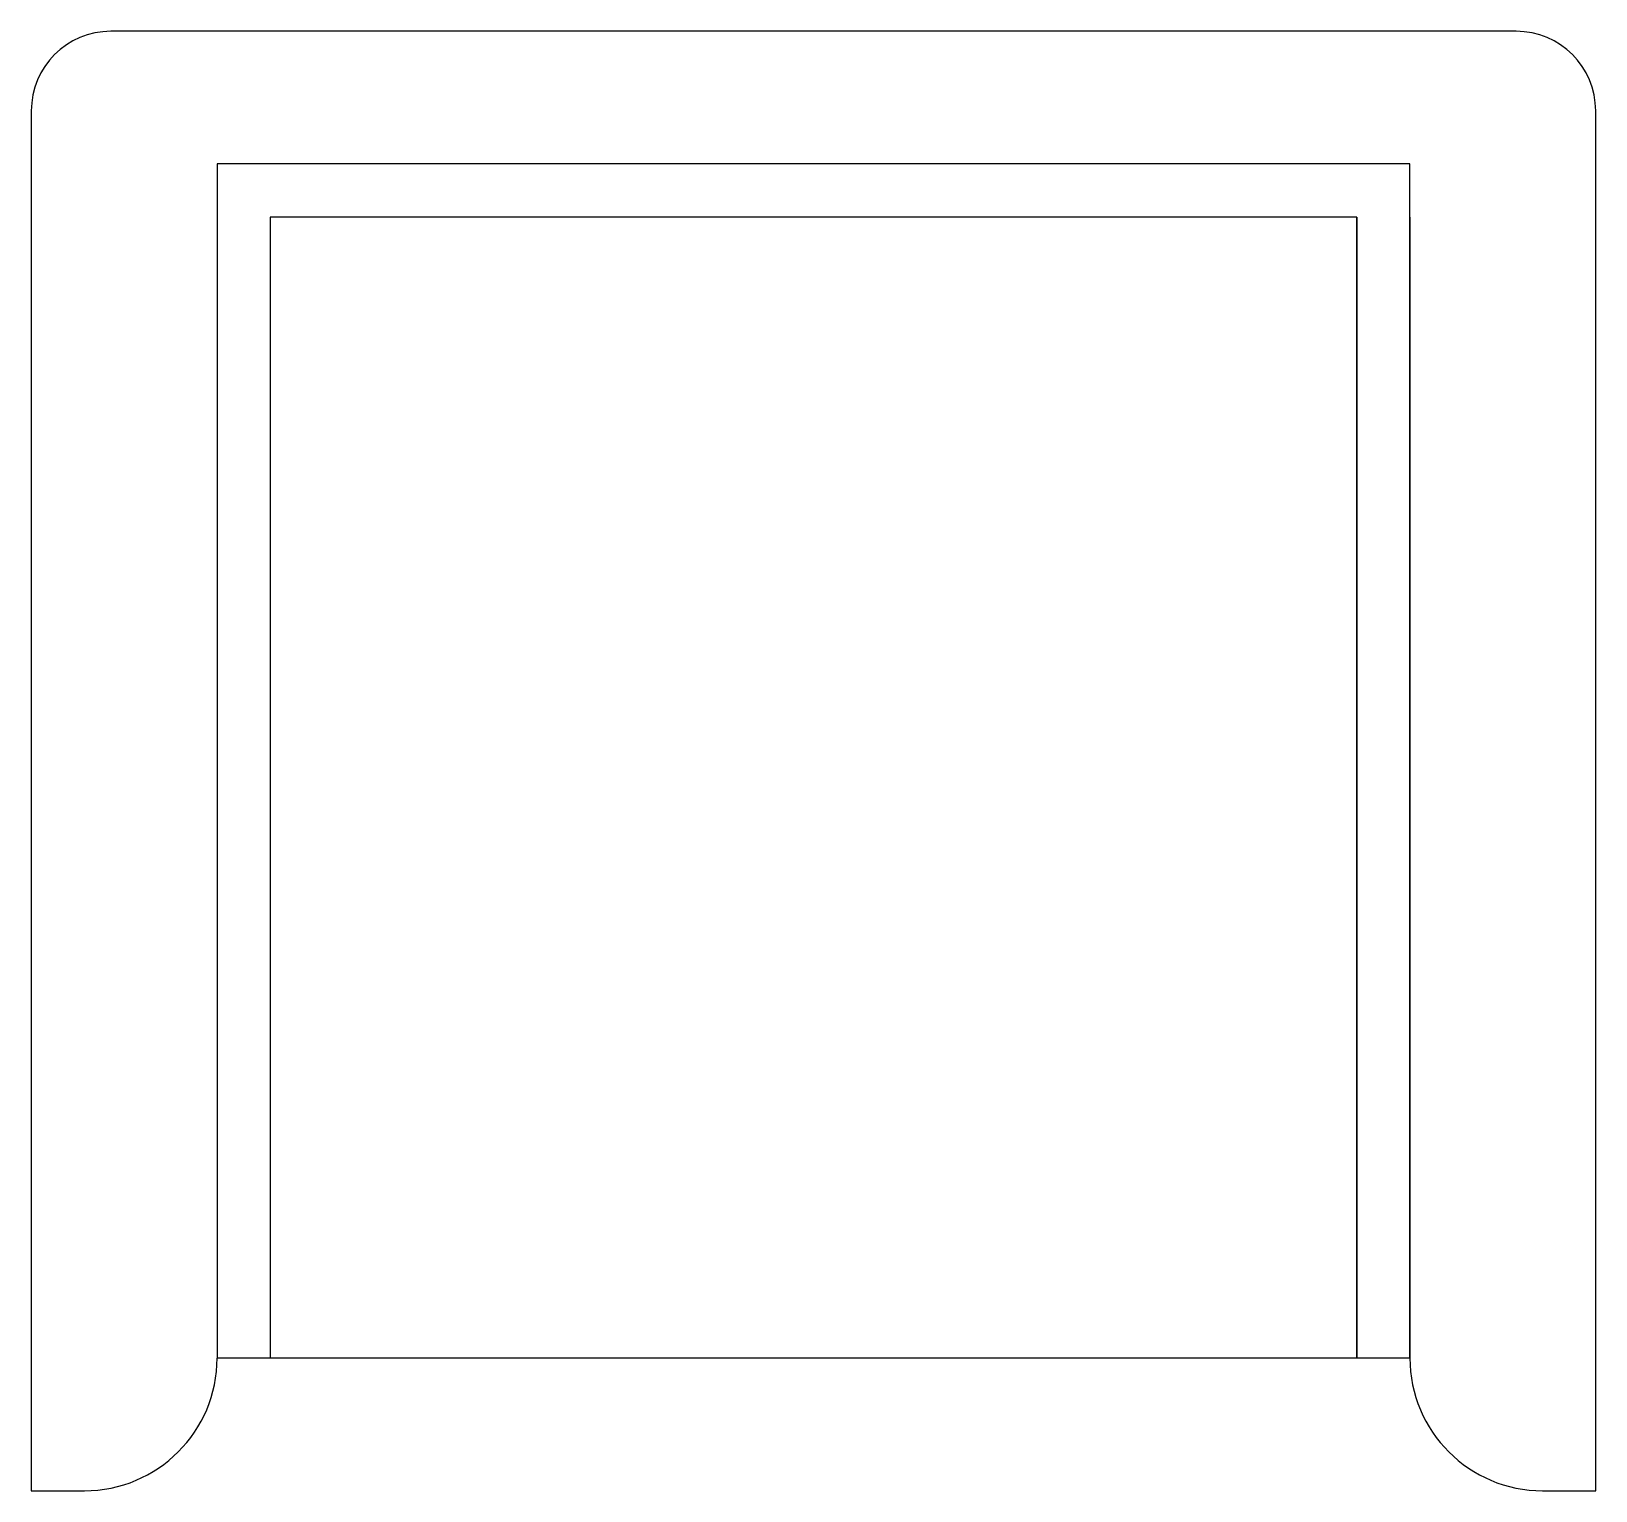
# Model space of a CAD drawing. Extents: x 78.911 to 79.5, y 13.939 to 14.489.
import ezdxf

# ---------------------------------------------------------------- set-up
doc = ezdxf.new("R2010")
doc.units = 0
doc.header["$MEASUREMENT"] = 0
doc.layers.add('MOBILIA', color=2, linetype='CONTINUOUS')
doc.layers.add('PISO', color=11, linetype='CONTINUOUS')

msp = doc.modelspace()

# ---------------------------------------------------------------- linework, layer by layer
at = {"layer": 'MOBILIA'}
for p, q in [((79.47, 14.48894), (78.94062, 14.48894)), ((78.91062, 14.45894), (78.91062, 13.93894)), ((79.5, 13.93894), (79.5, 14.45894)), ((79.43, 14.43894), (78.98062, 14.43894)), ((78.98062, 14.43894), (78.98062, 13.98894)), ((79.43, 13.98894), (79.43, 14.43894)), ((79.41, 14.41894), (79.41, 13.98894)), ((79.43, 14.41894), (79.43, 13.98894)), ((79.43, 13.98894), (78.98062, 13.98894)), ((78.91062, 13.93894), (78.93062, 13.93894)), ((79.48, 13.93894), (79.5, 13.93894))]:
    msp.add_line(p, q, dxfattribs=at)
for centre, radius, start, end in [((78.94062, 14.45894), 0.03, 90, 180), ((79.47, 14.45894), 0.03, 0, 90), ((78.93062, 13.98894), 0.05, 270, 360), ((79.48, 13.98894), 0.05, 180, 270)]:
    msp.add_arc(centre, radius, start, end, dxfattribs=at)
at = {"layer": 'PISO', "linetype": 'CONTINUOUS'}
for p, q in [((79.41, 14.41894), (79.00062, 14.41894)), ((79.00062, 14.41894), (79.00062, 13.98894)), ((79.41, 13.98894), (79.41, 14.41894))]:
    msp.add_line(p, q, dxfattribs=at)

doc.saveas('drawing.dxf')
